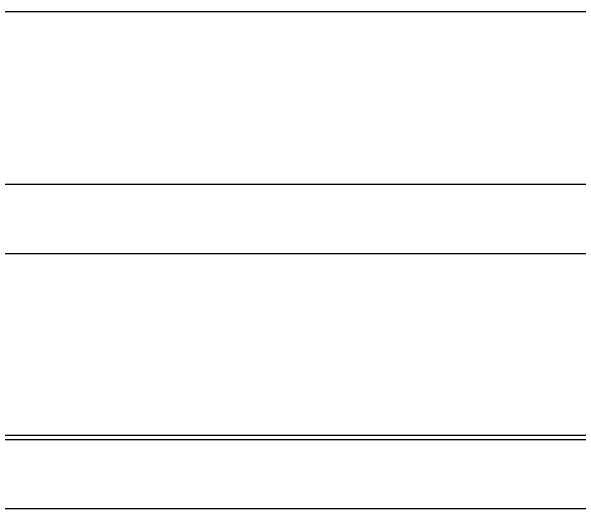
# Model space of a CAD drawing. Extents: x 0 to 60630, y 0 to 46389.
# Drawn here: x 13639 to 20210, y 40639 to 46389 of the extents above; entities that cross this region are included whole.
import ezdxf

# ---------------------------------------------------------------- set-up
doc = ezdxf.new("R2010")
doc.units = 0
doc.header["$LTSCALE"] = 30
doc.header["$MEASUREMENT"] = 0

msp = doc.modelspace()

# ---------------------------------------------------------------- linework, layer by layer
for p, q in [((3444.1, 44389), (24944.1, 44389)), ((3444.1, 43589), (24944.1, 43589)), ((3444.1, 41489), (24944.1, 41489)), ((3444.1, 41439), (24944.1, 41439)), ((3444.1, 40639), (26429.1, 40639))]:
    msp.add_line(p, q)
at = {"flags": 128}
msp.add_lwpolyline([(0, 46389), (60630.1, 46389), (60630.1, 0), (0, 0)], close=True, dxfattribs=at)

doc.saveas('drawing.dxf')
